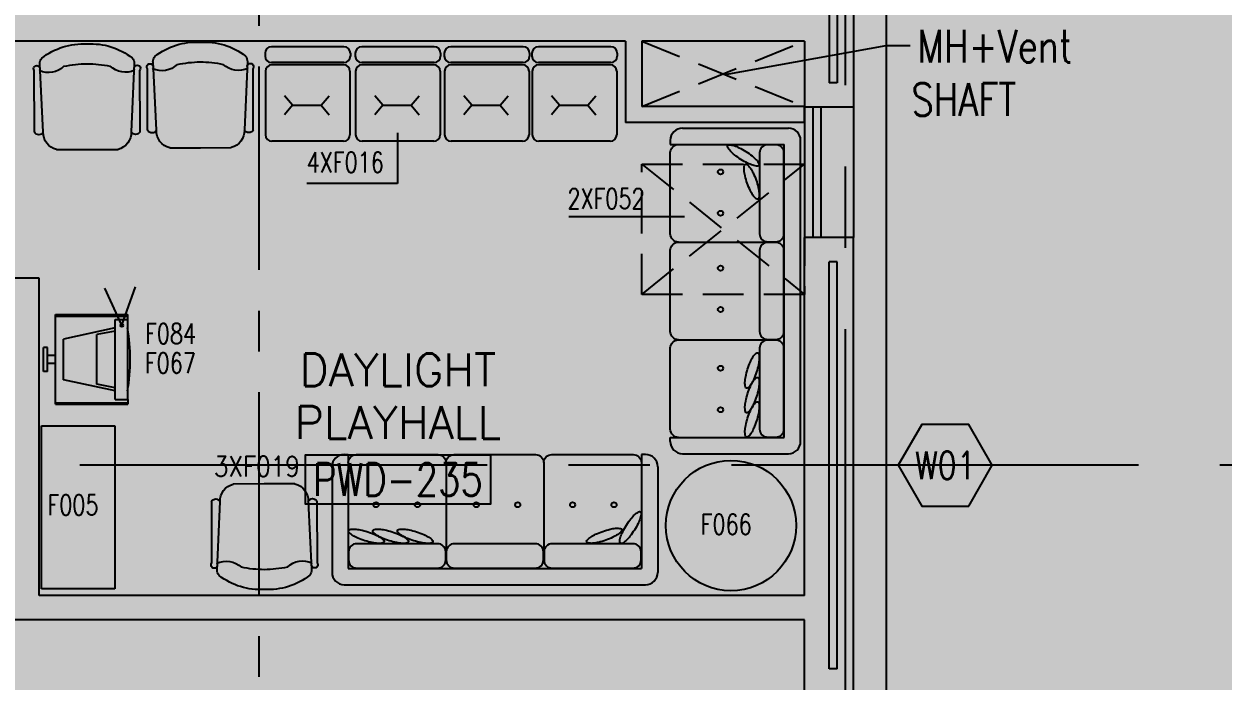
# Model space of a CAD drawing. Extents: x 88852.7 to 88945.7, y 39921.6 to 40001.1.
# Drawn here: x 88930.17 to 88937.54, y 39937.95 to 39941.99 of the extents above; entities that cross this region are included whole.
import ezdxf
from ezdxf.enums import TextEntityAlignment as Align

# ---------------------------------------------------------------- set-up
doc = ezdxf.new("R2010")
doc.units = 0
doc.header["$MEASUREMENT"] = 0
doc.header["$PDMODE"] = 34
for name, pattern in [('CENTER', [2, 1.25, -0.25, 0.25, -0.25]), ('CENTERX2', [4, 2.5, -0.5, 0.5, -0.5]), ('HIDDEN', [0.375, 0.25, -0.125]), ('HIDDEN2', [0.1875, 0.125, -0.0625])]:
    doc.linetypes.add(name, pattern=pattern)
doc.layers.get('0').update_dxf_attribs({"linetype": 'CONTINUOUS'})
doc.layers.get('DEFPOINTS').update_dxf_attribs({"linetype": 'CONTINUOUS'})
for name, color, linetype in [('A-TEXT', 7, 'CONTINUOUS'), ('AX-DIM', 4, 'CONTINUOUS'), ('AXES', 11, 'CENTERX2'), ('AXES1', 11, 'CENTER'), ('HIDDEN', 9, 'HIDDEN2'), ('INSUL', 4, 'CONTINUOUS'), ('MEDICAL', 4, 'CONTINUOUS'), ('NON-MEDICAL', 4, 'CONTINUOUS'), ('PROJ-L', 3, 'CONTINUOUS'), ('RM-BOX', 4, 'CONTINUOUS'), ('RM-NAME', 2, 'CONTINUOUS'), ('RM-NO', 2, 'CONTINUOUS'), ('SHAFT', 4, 'CONTINUOUS'), ('WALL', 4, 'CONTINUOUS'), ('WIN', 3, 'CONTINUOUS'), ('WIN-BOX', 3, 'CONTINUOUS'), ('WIN-NO', 5, 'CONTINUOUS')]:
    doc.layers.add(name, color=color, linetype=linetype)
doc.styles.add('ROMANS', font='ROMANS.shx', dxfattribs={"width": 0.6})
doc.styles.add('SIMPLEX', font='simplex.shx', dxfattribs={"width": 0.8})
doc.dimstyles.new('DIM-OUT', dxfattribs={"dimscale": 0, "dimtxt": 0.24, "dimasz": 0.08, "dimexe": 0.02, "dimexo": 0.02, "dimgap": 0.05, "dimtad": 1, "dimdec": 0, "dimlfac": 1000, "dimzin": 0, "dimdsep": 46, "dimtxsty": 'ROMANS', "dimblk1": 'ARCHTICK', "dimblk2": 'ARCHTICK', "dimsah": 1, "dimcen": 0.01, "dimdle": 0.08, "dimclrd": 4, "dimclre": 4, "dimclrt": 2, "dimadec": 0, "dimazin": 0, "dimtp": 2, "dimtm": 2, "dimtfac": 0.114286, "dimtdec": 0, "dimtix": 1, "dimtmove": 2, "dimatfit": 3, "dimldrblk": 'ARCHTICK', "dimfxl": 0, "dimtolj": 1, "dimtzin": 0, "dimarcsym": 0})
doc.dimstyles.new('DIM7', dxfattribs={"dimtxt": 0.24, "dimasz": 0.08, "dimexe": 0.07, "dimexo": 0.05, "dimgap": 0.07, "dimtad": 1, "dimzin": 0, "dimdsep": 46, "dimtxsty": 'SIMPLEX', "dimblk": 'ARCHTICK', "dimcen": 0.05, "dimdle": 0.05, "dimclrd": 4, "dimclre": 4, "dimclrt": 2, "dimadec": 0, "dimazin": 0, "dimtp": 2, "dimtm": 2, "dimtfac": 0.114286, "dimtix": 1, "dimtmove": 2, "dimatfit": 3, "dimldrblk": 'DOT', "dimfxl": 0, "dimtolj": 1, "dimtzin": 0, "dimarcsym": 0})

# ---------------------------------------------------------------- blocks, each defined once
blk = doc.blocks.new('WW1')
at = {"layer": 'WIN-BOX'}
blk.add_lwpolyline([(144.3, -250), (288.7, 0), (144.3, 250), (-144.3, 250), (-288.7, 0), (-144.3, -250)], close=True, dxfattribs=at)
at = {"layer": 'WIN-NO', "style": 'ROMANS', "width": 0.8}
blk.add_attdef('W00', text='', height=170, dxfattribs=at).set_placement((0, 0), align=Align.MIDDLE)
blk = doc.blocks.new('_ARCHTICK')
at = {"color": 0, "linetype": 'ByBlock', "const_width": 0.15}
blk.add_lwpolyline([(-0.5, -0.5), (0.5, 0.5)], dxfattribs=at)
blk = doc.blocks.new('*D629')
at = {"layer": 'AX-DIM', "color": 4, "lineweight": -2}
for p, q in [((88944.3103, 39987.6296), (88944.3103, 39928.1496)), ((88935.4803, 39987.5496), (88944.3303, 39987.5496)), ((88935.4803, 39928.2296), (88944.3303, 39928.2296))]:
    blk.add_line(p, q, dxfattribs=at)
at = {"layer": 'DEFPOINTS', "color": 0}
for p in [(88935.4603, 39987.5496), (88935.4603, 39928.2296), (88944.3103, 39928.2296)]:
    blk.add_point(p, dxfattribs=at)
at = {"layer": 'AX-DIM', "color": 4, "lineweight": -2, "xscale": 0.08, "yscale": 0.08, "zscale": 0.08}
for p, rotation in [((88944.3103, 39987.5496), 90), ((88944.3103, 39928.2296), 270)]:
    blk.add_blockref('_ARCHTICK', p, dxfattribs=dict(at, rotation=rotation))
at = {"layer": 'AX-DIM', "color": 2, "insert": (88944.1403, 39957.8896), "char_height": 0.24, "attachment_point": 5, "rotation": 90, "style": 'ROMANS'}
blk.add_mtext('\\A1;59320', dxfattribs=at)
blk = doc.blocks.new('RM1')
at = {"layer": 'RM-BOX'}
blk.add_lwpolyline([(569.9, -200), (-569.9, -200), (-569.9, -500), (569.9, -500)], close=True, dxfattribs=at)
at = {"layer": 'RM-NAME', "style": 'ROMANS'}
for tag, p in [('ROOMNAME1', (0, 323.8)), ('ROOMNAME2', (0, 0))]:
    blk.add_attdef(tag, text='', height=200, dxfattribs=at).set_placement(p, align=Align.MIDDLE)
at = {"layer": 'RM-NO', "style": 'ROMANS', "width": 0.8}
blk.add_attdef('ROOMNO', text='', height=200, dxfattribs=at).set_placement((0, -350), align=Align.MIDDLE)

msp = doc.modelspace()

# ---------------------------------------------------------------- linework, layer by layer
at = {"layer": 'AXES'}
for p, q in [((88935.2103, 39921.6153), (88935.2103, 40000.4279)), ((88945.0103, 39939.2796), (88876.9703, 39939.2796))]:
    msp.add_line(p, q, dxfattribs=at)
at = {"layer": 'AXES1'}
msp.add_line((88931.6103, 39928.4796), (88931.6103, 39987.2996), dxfattribs=at)
msp.add_line((88931.6103, 39928.4796), (88931.6103, 39987.2996), dxfattribs=at)
at = {"layer": 'HIDDEN'}
msp.add_line((88935.4603, 39987.0576), (88935.4603, 39928.7296), dxfattribs=at)
at = {"layer": 'INSUL'}
for p, q in [((88935.1103, 39942.6296), (88935.1103, 39941.6296)), ((88935.1603, 39942.6296), (88935.1603, 39941.6296)), ((88935.1603, 39941.6296), (88935.1103, 39941.6296)), ((88935.1603, 39940.5296), (88935.1103, 39940.5296)), ((88935.1103, 39938.0296), (88935.1103, 39940.5296)), ((88935.1603, 39938.0296), (88935.1603, 39940.5296)), ((88935.1603, 39938.0296), (88935.1103, 39938.0296))]:
    msp.add_line(p, q, dxfattribs=at)
at = {"layer": 'MEDICAL'}
for p, q in [((88930.7675, 39940.1396), (88930.6627, 39940.3683)), ((88930.7675, 39940.1396), (88930.8523, 39940.3764)), ((88930.3608, 39939.6545), (88930.3608, 39940.2056)), ((88930.3608, 39940.2056), (88930.8038, 39940.2056)), ((88930.3608, 39940.1958), (88930.8038, 39940.1958)), ((88930.7264, 39939.684), (88930.7264, 39940.1761)), ((88930.7264, 39940.1761), (88930.8038, 39940.1761)), ((88930.8038, 39940.1761), (88930.8038, 39940.2056)), ((88930.8038, 39939.684), (88930.8038, 39940.1761)), ((88930.7264, 39940.1234), (88930.4101, 39940.0548)), ((88930.7264, 39940.1047), (88930.6139, 39940.0828)), ((88930.4101, 39939.8053), (88930.4101, 39940.0548)), ((88930.6139, 39939.7773), (88930.6139, 39940.0828)), ((88930.3116, 39940.0039), (88930.2872, 39940.0039)), ((88930.2872, 39939.8562), (88930.2872, 39940.0039)), ((88930.3116, 39939.8562), (88930.3116, 39940.0039)), ((88930.3608, 39939.9547), (88930.3116, 39939.9547)), ((88930.3608, 39939.9055), (88930.3116, 39939.9055)), ((88930.3116, 39939.8562), (88930.2872, 39939.8562)), ((88930.7264, 39939.7367), (88930.4101, 39939.8053)), ((88930.7264, 39939.7554), (88930.6139, 39939.7773)), ((88930.3608, 39939.6643), (88930.8038, 39939.6643)), ((88930.3608, 39939.6545), (88930.8038, 39939.6545)), ((88930.7264, 39939.684), (88930.8038, 39939.684)), ((88930.8038, 39939.684), (88930.8038, 39939.6545))]:
    msp.add_line(p, q, dxfattribs=at)
at = {"layer": 'MEDICAL', "const_width": 0.000738}
for points in [[(88930.6627, 39940.3679, 1), (88930.6627, 39940.3686, 1)], [(88930.8523, 39940.3764, 1), (88930.8523, 39940.3771, 1)]]:
    msp.add_lwpolyline(points, format="xyb", close=True, dxfattribs=at)
at = {"layer": 'MEDICAL'}
for radius in [0.00868, 0.00533]:
    msp.add_circle((88930.7679, 39940.1391), radius, dxfattribs=at)
msp.add_arc((88929.6338, 39939.9301), 1.1858, 350.61528, 9.38472, dxfattribs=at)
at = {"layer": 'NON-MEDICAL'}
for p, q in [((88931.6471, 39941.811), (88931.6471, 39941.7938)), ((88931.6471, 39941.811), (88931.6471, 39941.7938)), ((88932.1314, 39941.851), (88931.6871, 39941.851)), ((88932.1714, 39941.811), (88932.1714, 39941.7938)), ((88932.201, 39941.811), (88932.201, 39941.7938)), ((88932.201, 39941.811), (88932.201, 39941.7938)), ((88932.6853, 39941.851), (88932.241, 39941.851)), ((88932.7253, 39941.811), (88932.7253, 39941.7938)), ((88932.7472, 39941.811), (88932.7472, 39941.7938)), ((88932.7472, 39941.811), (88932.7472, 39941.7938)), ((88933.2315, 39941.851), (88932.7872, 39941.851)), ((88933.2715, 39941.811), (88933.2715, 39941.7938)), ((88933.2856, 39941.811), (88933.2856, 39941.7938)), ((88933.2856, 39941.811), (88933.2856, 39941.7938)), ((88933.7699, 39941.851), (88933.3256, 39941.851)), ((88933.8099, 39941.811), (88933.8099, 39941.7938)), ((88932.1314, 39941.7538), (88931.6871, 39941.7538)), ((88932.1288, 39941.74), (88931.6897, 39941.74)), ((88932.6853, 39941.7538), (88932.241, 39941.7538)), ((88932.6827, 39941.74), (88932.2436, 39941.74)), ((88933.2315, 39941.7538), (88932.7872, 39941.7538)), ((88933.2289, 39941.74), (88932.7897, 39941.74)), ((88933.7699, 39941.7538), (88933.3256, 39941.7538)), ((88933.7673, 39941.74), (88933.3282, 39941.74)), ((88931.6497, 39941.7), (88931.6497, 39941.31)), ((88931.6497, 39941.7), (88931.6497, 39941.31)), ((88932.1688, 39941.7), (88932.1688, 39941.31)), ((88932.2036, 39941.7), (88932.2036, 39941.31)), ((88932.2036, 39941.7), (88932.2036, 39941.31)), ((88932.7227, 39941.7), (88932.7227, 39941.31)), ((88932.7497, 39941.7), (88932.7497, 39941.31)), ((88932.7497, 39941.7), (88932.7497, 39941.31)), ((88933.2689, 39941.7), (88933.2689, 39941.31)), ((88933.2882, 39941.7), (88933.2882, 39941.31)), ((88933.2882, 39941.7), (88933.2882, 39941.31)), ((88933.8073, 39941.7), (88933.8073, 39941.31)), ((88931.8162, 39941.4911), (88931.7676, 39941.5495)), ((88931.8162, 39941.4911), (88931.7676, 39941.4327)), ((88931.8162, 39941.4911), (88931.9913, 39941.4911)), ((88931.9913, 39941.4911), (88932.04, 39941.5495)), ((88931.9913, 39941.4911), (88932.04, 39941.4327)), ((88932.3701, 39941.4911), (88932.3215, 39941.5495)), ((88932.3701, 39941.4911), (88932.3215, 39941.4327)), ((88932.3701, 39941.4911), (88932.5452, 39941.4911)), ((88932.5452, 39941.4911), (88932.5939, 39941.5495)), ((88932.5452, 39941.4911), (88932.5939, 39941.4327)), ((88932.9163, 39941.4911), (88932.8676, 39941.5495)), ((88932.9163, 39941.4911), (88932.8676, 39941.4327)), ((88932.9163, 39941.4911), (88933.0914, 39941.4911)), ((88933.0914, 39941.4911), (88933.1401, 39941.5495)), ((88933.0914, 39941.4911), (88933.1401, 39941.4327)), ((88933.4547, 39941.4911), (88933.406, 39941.5495)), ((88933.4547, 39941.4911), (88933.406, 39941.4327)), ((88933.4547, 39941.4911), (88933.6298, 39941.4911)), ((88933.6298, 39941.4911), (88933.6785, 39941.5495)), ((88933.6298, 39941.4911), (88933.6785, 39941.4327)), ((88934.2105, 39941.3507), (88934.8605, 39941.3507)), ((88932.1288, 39941.27), (88931.6897, 39941.27)), ((88932.6827, 39941.27), (88932.2436, 39941.27)), ((88933.2289, 39941.27), (88932.7897, 39941.27)), ((88933.7673, 39941.27), (88933.3282, 39941.27)), ((88934.1355, 39941.2757), (88934.1355, 39941.2507)), ((88934.9355, 39939.4257), (88934.9355, 39941.2757)), ((88934.1355, 39941.2507), (88934.8355, 39941.2507)), ((88934.8355, 39939.4507), (88934.8355, 39941.2507)), ((88934.1855, 39940.6507), (88934.7756, 39940.6507)), ((88934.1855, 39940.0507), (88934.7813, 39940.0507)), ((88930.2754, 39938.5213), (88930.2754, 39939.5213)), ((88930.2754, 39939.5213), (88930.7254, 39939.5213)), ((88930.7254, 39939.5213), (88930.7254, 39938.5213)), ((88934.1355, 39939.4507), (88934.8355, 39939.4507)), ((88934.1355, 39939.4257), (88934.1355, 39939.4507)), ((88934.2105, 39939.3507), (88934.8605, 39939.3507)), ((88932.1334, 39939.3462), (88932.1584, 39939.3462)), ((88932.1584, 39939.3462), (88932.1584, 39938.6462)), ((88932.7584, 39939.2962), (88932.7584, 39938.7004)), ((88933.3584, 39939.2962), (88933.3584, 39938.7061)), ((88933.9584, 39939.3462), (88933.9584, 39938.6462)), ((88933.9834, 39939.3462), (88933.9584, 39939.3462)), ((88932.0584, 39939.2712), (88932.0584, 39938.6212)), ((88934.0584, 39939.2712), (88934.0584, 39938.6212)), ((88932.1584, 39938.6462), (88933.9584, 39938.6462)), ((88932.1334, 39938.5462), (88933.9834, 39938.5462)), ((88930.7254, 39938.5213), (88930.2754, 39938.5213))]:
    msp.add_line(p, q, dxfattribs=at)
at = {"layer": 'NON-MEDICAL', "extrusion": (0, 0, -1)}
for p, q in [((88930.2853, 39941.3265), (88930.2643, 39941.7463)), ((88930.8438, 39941.7482), (88930.8258, 39941.3284)), ((88930.9262, 39941.3376), (88930.9249, 39941.7159)), ((88930.9803, 39941.3377), (88930.9593, 39941.7575)), ((88931.5388, 39941.7594), (88931.5207, 39941.3396)), ((88931.5748, 39941.3398), (88931.5735, 39941.7181)), ((88930.2312, 39941.3264), (88930.2299, 39941.7047)), ((88930.8798, 39941.3286), (88930.8785, 39941.7069)), ((88930.3667, 39941.2187), (88930.5559, 39941.2194)), ((88930.5559, 39941.2194), (88930.7451, 39941.22)), ((88931.0617, 39941.2299), (88931.2509, 39941.2306)), ((88931.2509, 39941.2306), (88931.44, 39941.2312)), ((88931.6415, 39939.1655), (88931.4523, 39939.1648)), ((88931.8306, 39939.1661), (88931.6415, 39939.1655)), ((88931.3176, 39939.0563), (88931.3189, 39938.6779)), ((88931.3535, 39938.6366), (88931.3716, 39939.0565)), ((88931.9121, 39939.0583), (88931.933, 39938.6386)), ((88931.9661, 39939.0585), (88931.9674, 39938.6802))]:
    msp.add_line(p, q, dxfattribs=at)
at = {"layer": 'NON-MEDICAL'}
for points in [[(88934.1855, 39940.6507, -0.394437), (88934.1355, 39940.7007), (88934.1355, 39941.2007, -0.394437), (88934.1855, 39941.2507)], [(88934.1855, 39940.0507, -0.394437), (88934.1355, 39940.1007), (88934.1355, 39940.6007, -0.394437), (88934.1855, 39940.6507)], [(88934.1855, 39939.4507, -0.394437), (88934.1355, 39939.5007), (88934.1355, 39940.0007, -0.394437), (88934.1855, 39940.0507)], [(88932.1584, 39939.2962, -0.394437), (88932.2084, 39939.3462), (88932.7084, 39939.3462, -0.394437), (88932.7584, 39939.2962)], [(88932.7584, 39939.2962, -0.394437), (88932.8084, 39939.3462), (88933.3084, 39939.3462, -0.394437), (88933.3584, 39939.2962)], [(88933.3584, 39939.2962, -0.394437), (88933.4084, 39939.3462), (88933.9084, 39939.3462, -0.394437), (88933.9584, 39939.2962)]]:
    msp.add_lwpolyline(points, format="xyb", dxfattribs=at)
for points in [[(88934.6809, 39941.122, -0.262088), (88934.6725, 39941.1175, -0.074942), (88934.6418, 39941.1227, -0.035649), (88934.6101, 39941.1357, -0.025946), (88934.5691, 39941.1588, -0.025946), (88934.5307, 39941.1859, -0.035649), (88934.5053, 39941.209, -0.074942), (88934.4874, 39941.2346, -0.262088), (88934.4879, 39941.2441, -0.262088), (88934.4963, 39941.2486, -0.074942), (88934.527, 39941.2433, -0.035649), (88934.5587, 39941.2303, -0.025946), (88934.5998, 39941.2073, -0.025946), (88934.6382, 39941.1801, -0.035649), (88934.6635, 39941.157, -0.074942), (88934.6814, 39941.1314, -0.262088)], [(88934.8336, 39941.1989, 0.414214), (88934.7836, 39941.2489), (88934.7336, 39941.2489, 0.414214), (88934.6836, 39941.1989), (88934.6836, 39940.7026, 0.414214), (88934.7336, 39940.6526), (88934.7836, 39940.6526, 0.414214), (88934.8336, 39940.7026)], [(88934.6731, 39940.9147, -0.262088), (88934.6637, 39940.9164, -0.074942), (88934.6428, 39940.9395, -0.035649), (88934.6259, 39940.9693, -0.025946), (88934.6079, 39941.0128, -0.025946), (88934.5946, 39941.0579, -0.035649), (88934.589, 39941.0917, -0.074942), (88934.5907, 39941.1229, -0.262088), (88934.597, 39941.13, -0.262088), (88934.6063, 39941.1284, -0.074942), (88934.6272, 39941.1053, -0.035649), (88934.6441, 39941.0754, -0.025946), (88934.6621, 39941.0319, -0.025946), (88934.6754, 39940.9868, -0.035649), (88934.6811, 39940.953, -0.074942), (88934.6793, 39940.9219, -0.262088)], [(88934.8336, 39940.5989, 0.414214), (88934.7836, 39940.6489), (88934.7336, 39940.6489, 0.414214), (88934.6836, 39940.5989), (88934.6836, 39940.1026, 0.414214), (88934.7336, 39940.0526), (88934.7836, 39940.0526, 0.414214), (88934.8336, 39940.1026)], [(88934.8336, 39939.9989, 0.414214), (88934.7836, 39940.0489), (88934.7336, 39940.0489, 0.414214), (88934.6836, 39939.9989), (88934.6836, 39939.5026, 0.414214), (88934.7336, 39939.4526), (88934.7836, 39939.4526, 0.414214), (88934.8336, 39939.5026)], [(88934.6033, 39939.7528, -0.262088), (88934.5968, 39939.7597, -0.074942), (88934.5941, 39939.7908, -0.035649), (88934.5986, 39939.8248, -0.025946), (88934.6105, 39939.8703, -0.025946), (88934.6271, 39939.9143, -0.035649), (88934.643, 39939.9447, -0.074942), (88934.6632, 39939.9685, -0.262088), (88934.6725, 39939.9704, -0.262088), (88934.679, 39939.9635, -0.074942), (88934.6817, 39939.9324, -0.035649), (88934.6772, 39939.8984, -0.025946), (88934.6652, 39939.8529, -0.025946), (88934.6487, 39939.8088, -0.035649), (88934.6328, 39939.7785, -0.074942), (88934.6126, 39939.7547, -0.262088)], [(88934.6033, 39939.6022, -0.262088), (88934.5968, 39939.6092, -0.074942), (88934.5941, 39939.6402, -0.035649), (88934.5986, 39939.6742, -0.025946), (88934.6105, 39939.7197, -0.025946), (88934.6271, 39939.7638, -0.035649), (88934.643, 39939.7941, -0.074942), (88934.6632, 39939.8179, -0.262088), (88934.6725, 39939.8198, -0.262088), (88934.679, 39939.8129, -0.074942), (88934.6817, 39939.7818, -0.035649), (88934.6772, 39939.7479, -0.025946), (88934.6652, 39939.7023, -0.025946), (88934.6487, 39939.6583, -0.035649), (88934.6328, 39939.6279, -0.074942), (88934.6126, 39939.6042, -0.262088)], [(88934.6033, 39939.4527, -0.262088), (88934.5968, 39939.4596, -0.074942), (88934.5941, 39939.4907, -0.035649), (88934.5986, 39939.5247, -0.025946), (88934.6105, 39939.5702, -0.025946), (88934.6271, 39939.6142, -0.035649), (88934.643, 39939.6446, -0.074942), (88934.6632, 39939.6684, -0.262088), (88934.6725, 39939.6703, -0.262088), (88934.679, 39939.6633, -0.074942), (88934.6817, 39939.6323, -0.035649), (88934.6772, 39939.5983, -0.025946), (88934.6652, 39939.5528, -0.025946), (88934.6487, 39939.5087, -0.035649), (88934.6328, 39939.4784, -0.074942), (88934.6126, 39939.4546, -0.262088)], [(88933.8296, 39938.8008, -0.262088), (88933.8251, 39938.8092, -0.074942), (88933.8303, 39938.8399, -0.035649), (88933.8433, 39938.8716, -0.025946), (88933.8664, 39938.9126, -0.025946), (88933.8936, 39938.9511, -0.035649), (88933.9167, 39938.9764, -0.074942), (88933.9422, 39938.9943, -0.262088), (88933.9517, 39938.9938, -0.262088), (88933.9562, 39938.9854, -0.074942), (88933.951, 39938.9547, -0.035649), (88933.938, 39938.923, -0.025946), (88933.9149, 39938.8819, -0.025946), (88933.8877, 39938.8435, -0.035649), (88933.8646, 39938.8182, -0.074942), (88933.8391, 39938.8003, -0.262088)], [(88932.1603, 39938.8784, -0.262088), (88932.1673, 39938.8849, -0.074942), (88932.1983, 39938.8876, -0.035649), (88932.2323, 39938.8831, -0.025946), (88932.2778, 39938.8712, -0.025946), (88932.3219, 39938.8546, -0.035649), (88932.3522, 39938.8387, -0.074942), (88932.376, 39938.8185, -0.262088), (88932.3779, 39938.8092, -0.262088), (88932.371, 39938.8027, -0.074942), (88932.3399, 39938.8, -0.035649), (88932.3059, 39938.8045, -0.025946), (88932.2604, 39938.8165, -0.025946), (88932.2164, 39938.833, -0.035649), (88932.186, 39938.8489, -0.074942), (88932.1622, 39938.8691, -0.262088)], [(88932.3099, 39938.8784, -0.262088), (88932.3168, 39938.8849, -0.074942), (88932.3479, 39938.8876, -0.035649), (88932.3819, 39938.8831, -0.025946), (88932.4274, 39938.8712, -0.025946), (88932.4714, 39938.8546, -0.035649), (88932.5018, 39938.8387, -0.074942), (88932.5256, 39938.8185, -0.262088), (88932.5275, 39938.8092, -0.262088), (88932.5206, 39938.8027, -0.074942), (88932.4895, 39938.8, -0.035649), (88932.4555, 39938.8045, -0.025946), (88932.41, 39938.8165, -0.025946), (88932.3659, 39938.833, -0.035649), (88932.3356, 39938.8489, -0.074942), (88932.3118, 39938.8691, -0.262088)], [(88932.4604, 39938.8784, -0.262088), (88932.4674, 39938.8849, -0.074942), (88932.4985, 39938.8876, -0.035649), (88932.5324, 39938.8831, -0.025946), (88932.5779, 39938.8712, -0.025946), (88932.622, 39938.8546, -0.035649), (88932.6523, 39938.8387, -0.074942), (88932.6761, 39938.8185, -0.262088), (88932.678, 39938.8092, -0.262088), (88932.6711, 39938.8027, -0.074942), (88932.64, 39938.8, -0.035649), (88932.6061, 39938.8045, -0.025946), (88932.5605, 39938.8165, -0.025946), (88932.5165, 39938.833, -0.035649), (88932.4862, 39938.8489, -0.074942), (88932.4624, 39938.8691, -0.262088)], [(88933.6224, 39938.8086, -0.262088), (88933.624, 39938.818, -0.074942), (88933.6471, 39938.8389, -0.035649), (88933.677, 39938.8558, -0.025946), (88933.7205, 39938.8738, -0.025946), (88933.7656, 39938.8871, -0.035649), (88933.7994, 39938.8927, -0.074942), (88933.8305, 39938.891, -0.262088), (88933.8377, 39938.8847, -0.262088), (88933.8361, 39938.8754, -0.074942), (88933.8129, 39938.8545, -0.035649), (88933.7831, 39938.8376, -0.025946), (88933.7396, 39938.8196, -0.025946), (88933.6945, 39938.8063, -0.035649), (88933.6607, 39938.8007, -0.074942), (88933.6295, 39938.8024, -0.262088)], [(88932.7065, 39938.6481, 0.414214), (88932.7565, 39938.6981), (88932.7565, 39938.7481, 0.414214), (88932.7065, 39938.7981), (88932.2102, 39938.7981, 0.414214), (88932.1602, 39938.7481), (88932.1602, 39938.6981, 0.414214), (88932.2102, 39938.6481)], [(88933.3065, 39938.6481, 0.414214), (88933.3565, 39938.6981), (88933.3565, 39938.7481, 0.414214), (88933.3065, 39938.7981), (88932.8102, 39938.7981, 0.414214), (88932.7602, 39938.7481), (88932.7602, 39938.6981, 0.414214), (88932.8102, 39938.6481)], [(88933.9065, 39938.6481, 0.414214), (88933.9565, 39938.6981), (88933.9565, 39938.7481, 0.414214), (88933.9065, 39938.7981), (88933.4102, 39938.7981, 0.414214), (88933.3602, 39938.7481), (88933.3602, 39938.6981, 0.414214), (88933.4102, 39938.6481)]]:
    msp.add_lwpolyline(points, format="xyb", close=True, dxfattribs=at)
for centre, radius in [((88934.444, 39941.0821), 0.0156), ((88934.444, 39940.8278), 0.0156), ((88934.444, 39940.4909), 0.0156), ((88934.444, 39940.2366), 0.0156), ((88934.444, 39939.8757), 0.0156), ((88934.444, 39939.6213), 0.0156), ((88934.5081, 39938.9094), 0.4), ((88932.329, 39939.0377), 0.0156), ((88932.5833, 39939.0377), 0.0156), ((88932.9442, 39939.0377), 0.0156), ((88933.1986, 39939.0377), 0.0156), ((88933.5354, 39939.0377), 0.0156), ((88933.7898, 39939.0377), 0.0156)]:
    msp.add_circle(centre, radius, dxfattribs=at)
at = {"layer": 'NON-MEDICAL', "extrusion": (0, 0, -1)}
for centre, radius, start, end in [((-88930.5303, 39941.4566), 0.412, 51.85124, 93.24743), ((-88930.5798, 39941.4568), 0.412, 86.36093, 127.75712), ((-88931.2253, 39941.4678), 0.412, 51.85124, 93.24743), ((-88931.2748, 39941.468), 0.412, 86.36093, 127.75712), ((-88930.7929, 39941.7499), 0.051, 140.2645, 181.892), ((-88931.0102, 39941.7595), 0.051, 357.71636, 39.34386), ((-88931.4879, 39941.7611), 0.051, 140.2645, 181.892), ((-88930.2459, 39941.716), 0.0195, 324.64829, 214.96008), ((-88930.3184, 39941.8276), 0.1352, 225.83657, 294.72766), ((-88930.3153, 39941.7483), 0.051, 357.71636, 39.34386), ((-88930.5664, 39940.9957), 0.7509, 78.18141, 89.06074), ((-88930.5469, 39940.9956), 0.7509, 90.54762, 101.42695), ((-88930.7892, 39941.8292), 0.1352, 244.8807, 313.77179), ((-88930.8625, 39941.7181), 0.0195, 324.64829, 214.96008), ((-88930.9408, 39941.7272), 0.0195, 324.64829, 214.96008), ((-88931.0134, 39941.8388), 0.1352, 225.83657, 294.72766), ((-88931.2614, 39941.0069), 0.7509, 78.18141, 89.06074), ((-88931.2419, 39941.0068), 0.7509, 90.54762, 101.42695), ((-88931.4842, 39941.8404), 0.1352, 244.8807, 313.77179), ((-88931.5575, 39941.7293), 0.0195, 324.64829, 214.96008), ((-88931.4128, 39941.3357), 0.108, 177.9438, 255.40436), ((-88931.5477, 39941.3537), 0.0304, 207.22552, 332.38284), ((-88930.2582, 39941.3405), 0.0304, 207.22552, 332.38284), ((-88930.3932, 39941.3234), 0.108, 284.204, 1.66456), ((-88930.7178, 39941.3245), 0.108, 177.9438, 255.40436), ((-88930.8527, 39941.3425), 0.0304, 207.22552, 332.38284), ((-88930.9532, 39941.3517), 0.0304, 207.22552, 332.38284), ((-88931.0882, 39941.3346), 0.108, 284.204, 1.66456), ((-88931.4795, 39939.0603), 0.108, 357.9438, 75.40436), ((-88931.8042, 39939.0614), 0.108, 104.204, 181.66456), ((-88931.3446, 39939.0423), 0.0304, 27.22552, 152.38284), ((-88931.9392, 39939.0444), 0.0304, 27.22552, 152.38284), ((-88931.4082, 39938.5557), 0.1352, 64.8807, 133.77179), ((-88931.8789, 39938.5573), 0.1352, 45.83657, 114.72766), ((-88931.3349, 39938.6667), 0.0195, 144.64829, 34.96008), ((-88931.4045, 39938.6349), 0.051, 320.2645, 1.892), ((-88931.6505, 39939.3893), 0.7509, 270.54762, 281.42695), ((-88931.631, 39939.3892), 0.7509, 258.18141, 269.06074), ((-88931.8821, 39938.6366), 0.051, 177.71636, 219.34386), ((-88931.9515, 39938.6689), 0.0195, 144.64829, 34.96008), ((-88931.6175, 39938.9281), 0.412, 266.36093, 307.75712), ((-88931.667, 39938.9282), 0.412, 231.85124, 273.24743)]:
    msp.add_arc(centre, radius, start, end, dxfattribs=at)
at = {"layer": 'NON-MEDICAL'}
for centre, radius, start, end in [((88931.6871, 39941.811), 0.04, 90, 180), ((88931.6871, 39941.7938), 0.04, 180, 270), ((88932.1314, 39941.811), 0.04, 0, 90), ((88932.1314, 39941.7938), 0.04, 270, 0), ((88932.241, 39941.811), 0.04, 90, 180), ((88932.241, 39941.7938), 0.04, 180, 270), ((88932.6853, 39941.811), 0.04, 0, 90), ((88932.6853, 39941.7938), 0.04, 270, 0), ((88932.7872, 39941.811), 0.04, 90, 180), ((88932.7872, 39941.7938), 0.04, 180, 270), ((88933.2315, 39941.811), 0.04, 0, 90), ((88933.2315, 39941.7938), 0.04, 270, 0), ((88933.3256, 39941.811), 0.04, 90, 180), ((88933.3256, 39941.7938), 0.04, 180, 270), ((88933.7699, 39941.811), 0.04, 0, 90), ((88933.7699, 39941.7938), 0.04, 270, 0), ((88931.6897, 39941.7), 0.04, 90, 180), ((88932.1288, 39941.7), 0.04, 0, 90), ((88932.2436, 39941.7), 0.04, 90, 180), ((88932.6827, 39941.7), 0.04, 0, 90), ((88932.7897, 39941.7), 0.04, 90, 180), ((88933.2289, 39941.7), 0.04, 0, 90), ((88933.3282, 39941.7), 0.04, 90, 180), ((88933.7673, 39941.7), 0.04, 0, 90), ((88934.2105, 39941.2757), 0.075, 90, 180), ((88934.8605, 39941.2757), 0.075, 0, 90), ((88931.6897, 39941.31), 0.04, 180, 270), ((88932.1288, 39941.31), 0.04, 270, 0), ((88932.2436, 39941.31), 0.04, 180, 270), ((88932.6827, 39941.31), 0.04, 270, 0), ((88932.7897, 39941.31), 0.04, 180, 270), ((88933.2289, 39941.31), 0.04, 270, 0), ((88933.3282, 39941.31), 0.04, 180, 270), ((88933.7673, 39941.31), 0.04, 270, 0), ((88934.2105, 39939.4257), 0.075, 180, 270), ((88934.8605, 39939.4257), 0.075, 270, 0), ((88932.1334, 39939.2712), 0.075, 90, 180), ((88933.9834, 39939.2712), 0.075, 0, 90), ((88932.1334, 39938.6212), 0.075, 180, 270), ((88933.9834, 39938.6212), 0.075, 270, 0)]:
    msp.add_arc(centre, radius, start, end, dxfattribs=at)
at = {"layer": 'PROJ-L'}
msp.add_line((88935.4603, 39942.6296), (88935.4603, 39935.9296), dxfattribs=at)
at = {"layer": 'SHAFT', "color": 4, "linetype": 'HIDDEN'}
for p, q in [((88933.9603, 39941.8846), (88934.9603, 39941.4846)), ((88933.9603, 39941.4846), (88934.9603, 39941.8846)), ((88933.9603, 39941.1296), (88934.9603, 39940.3296)), ((88933.9603, 39940.3296), (88934.9603, 39941.1296))]:
    msp.add_line(p, q, dxfattribs=at)
msp.add_lwpolyline([(88933.9603, 39941.1296), (88934.9603, 39941.1296), (88934.9603, 39940.3296), (88933.9603, 39940.3296)], close=True, dxfattribs=at)
at = {"layer": 'WALL'}
for p, q in [((88935.2603, 39942.3796), (88935.2603, 39941.4796)), ((88933.8603, 39941.8846), (88928.3103, 39941.8846)), ((88933.8603, 39941.8846), (88933.8603, 39941.3846)), ((88933.9603, 39941.8846), (88933.9603, 39941.4846)), ((88934.9603, 39941.8846), (88933.9603, 39941.8846)), ((88934.9603, 39941.8846), (88933.9603, 39941.8846)), ((88934.9603, 39941.8846), (88934.9603, 39941.4846)), ((88934.9603, 39941.4846), (88933.9603, 39941.4846)), ((88935.2603, 39941.4796), (88934.9603, 39941.4796)), ((88934.9603, 39941.3846), (88934.9603, 39941.4796)), ((88934.9603, 39941.3846), (88933.8603, 39941.3846)), ((88935.2603, 39940.6796), (88934.9603, 39940.6796)), ((88934.9603, 39938.4796), (88934.9603, 39940.6796)), ((88935.2603, 39937.8796), (88935.2603, 39940.6796)), ((88930.2603, 39940.4296), (88928.3103, 39940.4296)), ((88934.9603, 39938.4796), (88930.2603, 39938.4796)), ((88934.9603, 39938.3296), (88927.7603, 39938.3296)), ((88934.9603, 39937.8796), (88934.9603, 39938.3296))]:
    msp.add_line(p, q, dxfattribs=at)
at = {"layer": 'WALL', "linetype": 'ByBlock'}
msp.add_line((88930.2603, 39938.4796), (88930.2603, 39940.4296), dxfattribs=at)
at = {"layer": 'WIN'}
for p, q in [((88934.9603, 39941.4796), (88934.9603, 39940.6796)), ((88935.0103, 39941.4796), (88935.0103, 39940.6796)), ((88935.0603, 39941.4796), (88935.0603, 39940.6796)), ((88935.2603, 39941.4796), (88935.2603, 39940.6796))]:
    msp.add_line(p, q, dxfattribs=at)

# ---------------------------------------------------------------- block references
at = {"layer": 'RM-NAME', "xscale": 0.001000000003841706, "yscale": 0.000999999996565748, "zscale": 0.001}
msp.add_blockref('RM1', (88932.463, 39939.5427), dxfattribs=at).add_auto_attribs({'ROOMNO': 'PWD-235', 'ROOMNAME2': 'PLAYHALL', 'ROOMNAME1': 'DAYLIGHT'})
at = {"layer": 'WIN-NO', "xscale": 0.001, "yscale": 0.001, "zscale": 0.001}
msp.add_blockref('WW1', (88935.8239, 39939.2796), dxfattribs=at).add_auto_attribs({'W00': 'W01'})

# ---------------------------------------------------------------- texts
at = {"layer": 'A-TEXT', "color": 7, "style": 'ROMANS', "width": 0.75}
for s, p in [('4XF016', (88931.9025, 39941.079)), ('2XF052', (88933.5038, 39940.8548)), ('F084', (88930.9105, 39940.0262)), ('F067', (88930.9096, 39939.8458)), ('F005', (88930.3114, 39938.9739)), ('F066', (88934.3221, 39938.8552))]:
    msp.add_text(s, height=0.125, dxfattribs=at).set_placement(p)
at = {"layer": 'A-TEXT', "color": 7, "ltscale": 400, "style": 'ROMANS', "width": 0.833974}
msp.add_text('3XF019', height=0.125, dxfattribs=at).set_placement((88931.3332, 39939.2103))
at = {"layer": 'RM-NAME', "style": 'ROMANS', "width": 0.8}
for s, p in [('MH+Vent', (88936.1283, 39941.854)), ('MH+Vent', (88936.1283, 39941.854)), ('SHAFT', (88935.9381, 39941.5263)), ('SHAFT', (88935.9381, 39941.5263))]:
    msp.add_text(s, height=0.2, dxfattribs=at).set_placement(p, align=Align.MIDDLE)

# ---------------------------------------------------------------- dimensions: what is measured, and where the dimension line sits
at = {"layer": 'AX-DIM'}
dim = msp.add_linear_dim(base=(88944.3103, 39928.2296), p1=(88935.4603, 39987.5496), p2=(88935.4603, 39928.2296), angle=270, dimstyle='DIM-OUT', override={"dimscale": 1}, dxfattribs=at)
dim.commit()
dim.dimension.update_dxf_attribs({"geometry": '*D629', "text_midpoint": (88944.1403, 39957.8896)})

# ---------------------------------------------------------------- leaders
at = {"layer": 'A-TEXT'}
for points in [[(88932.4609, 39941.3221), (88932.4609, 39941.0116), (88931.9047, 39941.0116)], [(88934.222, 39940.8059), (88933.513, 39940.8059)]]:
    msp.add_leader(points, dimstyle='DIM-OUT', override={"dimscale": 1, "dimasz": 40}, dxfattribs=at)
at = {"layer": 'SHAFT', "color": 6, "linetype": 'ByBlock', "ltscale": 0.3}
msp.add_leader([(88934.4728, 39941.6796), (88935.4603, 39941.858), (88935.608, 39941.858)], dimstyle='DIM7', override={"dimasz": 200, "dimgap": 70, "dimtad": 0}, dxfattribs=at)

doc.saveas('drawing.dxf')
